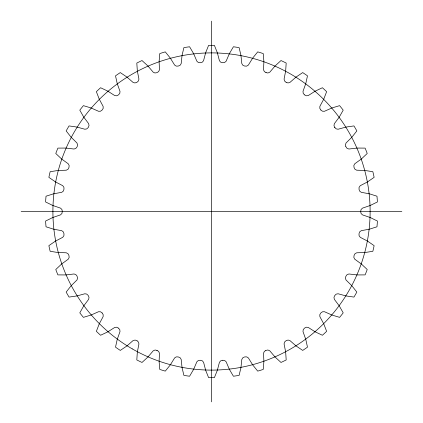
<?xml version="1.0" encoding="UTF-8"?>
<svg xmlns="http://www.w3.org/2000/svg" width="423" height="423" viewBox="0 0 423 423"><rect width="100%" height="100%" fill="white"/><g stroke="black" fill="none" stroke-linecap="round" stroke-linejoin="round"><path stroke-width="0.63" d="M360.682 211.674L361.02 209.623L362.416 208.164L370.225 205.483L377.406 201.961A166.181 166.181 0 0 0 376.972 196.203L369.348 193.792L361.284 192.328L359.735 191.212L359.042 189.441L359.069 187.357L360.237 185.708L367.555 181.89L374.128 177.343A166.181 166.181 0 0 0 372.848 171.712L364.949 170.464L356.695 170.205L354.929 169.221L354.003 167.36L353.855 165.462L354.77 163.786L361.401 158.963L367.222 153.486A166.181 166.181 0 0 0 365.112 148.113L357.118 148.055L348.917 149.023L347.029 148.32L345.834 146.612M358.979 233.967L359.127 235.807L360.327 237.366L367.555 241.11L374.128 245.657A166.181 166.181 0 0 1 372.848 251.288L364.949 252.536L356.753 252.785L355.056 253.652L354.109 255.302L353.824 257.369L354.728 259.172L361.401 264.037L367.222 269.514A166.181 166.181 0 0 1 365.112 274.887L357.118 274.945L348.917 273.977L347.029 274.68L345.834 276.388L345.406 278.244L346.056 280.037L351.894 285.789L356.838 292.076A166.181 166.181 0 0 1 353.951 297.078L346.035 295.941L338.072 293.758L336.1 294.175L334.662 295.682L333.969 297.395L334.339 299.325L339.257 305.887L343.201 312.84A166.181 166.181 0 0 1 339.606 317.35L331.949 315.05L324.515 311.73L322.548 311.767L321.02 312.798M359.053 233.501L359.735 231.788L361.337 230.651L369.348 229.208L376.972 226.797A166.181 166.181 0 0 0 377.406 221.039L370.225 217.517L362.522 214.895L361.105 213.536L360.682 211.796M77.219 146.506L77.589 144.698L76.907 142.916L71.106 137.211L66.162 130.924A166.181 166.181 0 0 1 69.049 125.922L76.965 127.059L84.87 129.237L86.747 128.904L88.143 127.609M77.012 146.929L75.828 148.42L74.02 149.028L65.882 148.055L57.888 148.113A166.181 166.181 0 0 0 55.778 153.486L61.599 158.963L68.23 163.786L69.145 165.462L68.997 167.36L68.108 169.179L66.305 170.205L58.051 170.464L50.152 171.712A166.181 166.181 0 0 0 48.872 177.343L55.445 181.89L62.72 185.671L63.873 187.193L64.01 189.092L63.371 191.074L61.769 192.306L53.652 193.792L46.028 196.203A166.181 166.181 0 0 0 45.594 201.961L52.775 205.483L60.531 208.137L61.895 209.464L62.318 211.326L61.954 213.43L60.531 214.863L52.775 217.517L45.594 221.039A166.181 166.181 0 0 0 46.028 226.797L53.652 229.208L61.769 230.694L63.371 231.926L64.01 233.908L63.873 235.807L62.72 237.329L55.445 241.11L48.872 245.657A166.181 166.181 0 0 0 50.152 251.288L58.051 252.536L66.247 252.785L67.944 253.652L68.891 255.302L69.176 257.369L68.272 259.172L61.599 264.037L55.778 269.514A166.181 166.181 0 0 0 57.888 274.887L65.882 274.945L74.02 273.972L75.828 274.58L77.012 276.071L77.605 278.07L76.975 279.984L71.106 285.789L66.162 292.076A166.181 166.181 0 0 0 69.049 297.078L76.965 295.941L84.87 293.763L86.747 294.096L88.143 295.391L89.02 297.279L88.687 299.273L83.743 305.887L79.799 312.84A166.181 166.181 0 0 0 83.394 317.35L91.051 315.05L98.543 311.719L100.563 311.804L102.139 312.972M88.37 127.27L89.036 125.546L88.634 123.622L83.743 117.113L79.799 110.16A166.181 166.181 0 0 1 83.394 105.65L91.051 107.95L98.543 111.281L100.452 111.233L102.022 110.16L103.17 108.425L103.138 106.406L99.241 99.13L96.37 91.664A166.181 166.181 0 0 1 100.6 87.735L107.833 91.157L114.686 95.545L116.632 95.804L118.303 95.011M320.697 313.142L319.783 314.749L319.899 316.705L323.759 323.87L326.63 331.336A166.181 166.181 0 0 1 322.4 335.265L315.167 331.844L308.256 327.434L306.368 327.196L304.65 328.026L303.254 329.57L302.99 331.574L305.76 339.346L307.484 347.156A166.181 166.181 0 0 1 302.715 350.408L296.074 345.951L289.898 340.557L288.063 340.044L286.244 340.61M118.625 94.752L119.815 93.266L120.005 91.368L117.24 83.654L115.516 75.844A166.181 166.181 0 0 1 120.285 72.592L126.926 77.049L133.102 82.443L134.937 82.956L136.756 82.39M137.063 82.215L138.458 80.925L138.929 79.075L137.348 71.032L136.809 63.053A166.181 166.181 0 0 1 142.006 60.547L147.907 65.946L153.211 72.196L154.95 72.983L156.833 72.693L158.625 71.63L159.471 69.795L159.111 61.547L159.767 53.578A166.181 166.181 0 0 1 165.282 51.876L170.316 58.094L174.625 65.068L176.227 66.099L178.131 66.099L180.061 65.311L181.171 63.624L182.049 55.413L183.883 47.63A166.181 166.181 0 0 1 189.589 46.773L193.639 53.668L196.864 61.203L198.292 62.467L200.174 62.747L202.199 62.255L203.548 60.753L205.641 52.769L208.613 45.346A166.181 166.181 0 0 1 214.387 45.346L217.359 52.769L219.426 60.701L220.653 62.165L222.472 62.72L224.55 62.541L226.104 61.256L229.361 53.668L233.411 46.773A166.181 166.181 0 0 1 239.117 47.63L240.951 55.413L241.813 63.566L242.807 65.195L244.526 66.02L246.604 66.147L248.333 65.11L252.684 58.094L257.718 51.876A166.181 166.181 0 0 1 263.233 53.578L263.889 61.547L263.524 69.737L264.338 71.587L266.115 72.671M285.937 340.785L284.542 342.075L284.071 343.925L285.652 351.968L286.191 359.947A166.181 166.181 0 0 1 280.994 362.453L275.093 357.054L269.742 350.767L267.875 349.995L265.84 350.434M265.781 350.456L264.264 351.502L263.513 353.321L263.889 361.454L263.233 369.422A166.181 166.181 0 0 1 257.718 371.124L252.684 364.906L248.412 357.98L246.773 356.901L244.928 356.89M244.468 356.996L242.807 357.805L241.797 359.487L240.951 367.587L239.117 375.37A166.181 166.181 0 0 1 233.411 376.227L229.361 369.332L226.136 361.797L224.708 360.533L222.884 360.248M222.826 360.253L220.848 360.713L219.452 362.247L217.359 370.231L214.387 377.654A166.181 166.181 0 0 1 208.613 377.654L205.641 370.231L203.6 362.352L202.347 360.835L200.528 360.28M21.15 211.5L401.85 211.5M200.174 360.253L198.292 360.533L196.864 361.797L193.639 369.332L189.589 376.227A166.181 166.181 0 0 1 183.883 375.37L182.049 367.587L181.171 359.376L180.061 357.689L178.131 356.901L176.227 356.901L174.625 357.932L170.316 364.906L165.282 371.124A166.181 166.181 0 0 1 159.767 369.422L159.111 361.454L159.476 353.263L158.662 351.413L156.885 350.329M157.107 350.413L155.067 350.006L153.211 350.804L147.907 357.054L142.006 362.453A166.181 166.181 0 0 1 136.809 359.947L137.348 351.968L138.929 343.984L138.49 342.128L137.163 340.843M266.004 72.629L267.933 72.994L269.789 72.196L275.093 65.946L280.994 60.547A166.181 166.181 0 0 1 286.191 63.053L285.652 71.032L284.071 79.133L284.6 81.026L286.091 82.305M137.063 340.785L135.111 340.05L133.102 340.557L126.926 345.951L120.285 350.408A166.181 166.181 0 0 1 115.516 347.156L117.24 339.346L120.005 331.632L119.794 329.676L118.53 328.174M286.144 82.332L288.005 82.956L289.898 82.443L296.074 77.049L302.715 72.592A166.181 166.181 0 0 1 307.484 75.844L305.76 83.654L303.005 91.31L303.206 93.324L304.47 94.826M304.56 94.9L306.31 95.794L308.256 95.566L315.167 91.157L322.4 87.735A166.181 166.181 0 0 1 326.63 91.664L323.759 99.13L319.878 106.347L319.799 108.309L320.819 109.985M118.44 328.1L116.748 327.217L114.744 327.434L107.833 331.844L100.6 335.265A166.181 166.181 0 0 1 96.37 331.336L99.241 323.87L103.122 316.653L103.201 314.691L102.181 313.015M320.861 110.028L322.437 111.196L324.457 111.281L331.949 107.95L339.606 105.65A166.181 166.181 0 0 1 343.201 110.16L339.257 117.113L334.313 123.728L333.98 125.721L334.857 127.609M334.662 127.318L336.1 128.825L338.072 129.242L346.035 127.059L353.951 125.922A166.181 166.181 0 0 1 356.838 130.924L351.894 137.211L346.093 142.916L345.406 144.756L345.808 146.559M211.5 21.15L211.5 401.85M132.209 348.859A158.609 158.609 0 0 0 370.12 211.5A158.609 158.609 0 0 0 132.209 74.141A158.609 158.609 0 0 0 132.209 348.859"/></g></svg>
